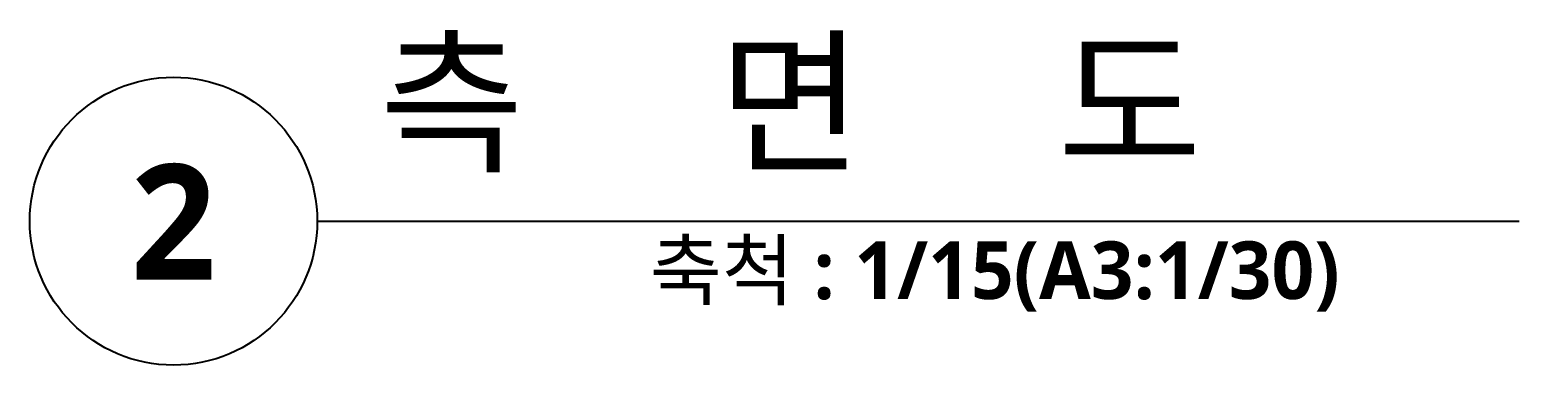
# Model space of a CAD drawing. Header units: millimetres. Extents: x 0 to 163856, y 0 to 163394.
# Drawn here: x 9175 to 10418, y 3575 to 3855 of the extents above; entities that cross this region are included whole.
import ezdxf
from ezdxf.enums import TextEntityAlignment as Align

# ---------------------------------------------------------------- set-up
doc = ezdxf.new("R2010")
doc.units = ezdxf.units.MM
doc.header["$LTSCALE"] = 15
doc.layers.add('A-ANNO-TITL', color=7, linetype='Continuous')
doc.layers.add('AA-MKXM', color=7, linetype='Continuous')
doc.styles.add('2020음성 1차', font='')
doc.styles.get('2020음성 1차').set_extended_font_data('NanumGothic', bold=True)

msp = doc.modelspace()

# ---------------------------------------------------------------- linework, layer by layer
at = {"ltscale": 2}
msp.add_circle((9294.79, 3695.39), 120, dxfattribs=at)
at = {"layer": 'AA-MKXM'}
msp.add_line((9414.79, 3695.39), (10418.48, 3695.39), dxfattribs=at)

# ---------------------------------------------------------------- texts
at = {"layer": 'A-ANNO-TITL', "style": '2020음성 1차'}
msp.add_text('측     면     도', height=96, dxfattribs=at).set_placement((9466.85, 3746.35))
msp.add_text('2', height=96, dxfattribs=at).set_placement((9294.79, 3695.39), align=Align.MIDDLE)
msp.add_text('축척 : 1/15(A3:1/30)', height=48, dxfattribs=at).set_placement((10268.58, 3630.54), align=Align.RIGHT)

doc.saveas('drawing.dxf')
